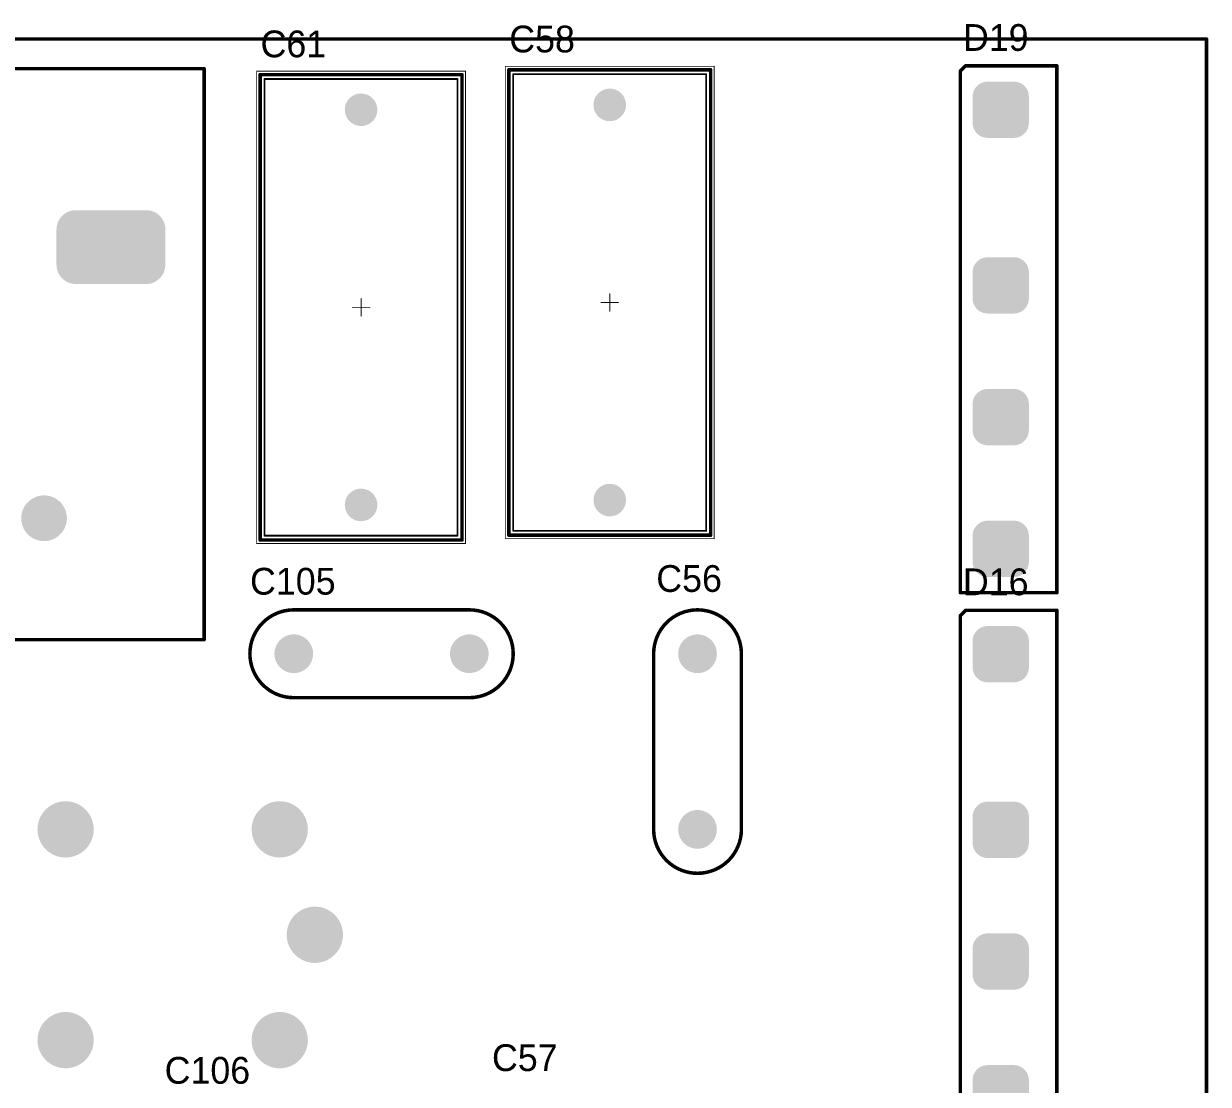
# Model space of a CAD drawing. Header units: millimetres. Extents: x 0 to 230, y -2 to 202.
# Drawn here: x 162.6 to 230.1, y 140.5 to 200.9 of the extents above; entities that cross this region are included whole.
import ezdxf

# ---------------------------------------------------------------- set-up
doc = ezdxf.new("R2010")
doc.units = ezdxf.units.MM
for name, color, linetype in [('BottomLayer', 5, 'Continuous'), ('BottomSolder', 6, 'Continuous'), ('Mechanical13', 56, 'Continuous'), ('Mechanical15', 56, 'Continuous'), ('MultiLayer', 9, 'Continuous'), ('TopLayer', 1, 'Continuous'), ('TopOverlay', 2, 'Continuous'), ('TopSolder', 216, 'Continuous')]:
    doc.layers.add(name, color=color, linetype=linetype)

# ---------------------------------------------------------------- blocks, each defined once
blk = doc.blocks.new('L26_W11_H20_P22_5_CS_16')
at = {"layer": 'BottomLayer', "const_width": 0.825}
for points in [[(-11.662, 0, 1), (-10.838, 0, 1)], [(10.838, 0, 1), (11.662, 0, 1)]]:
    blk.add_lwpolyline(points, format="xyb", close=True, dxfattribs=at)
at = {"layer": 'BottomSolder', "const_width": 0.927}
for points in [[(-11.713, 0, 1), (-10.787, 0, 1)], [(10.787, 0, 1), (11.713, 0, 1)]]:
    blk.add_lwpolyline(points, format="xyb", close=True, dxfattribs=at)
at = {"layer": 'Mechanical13', "const_width": 0.1}
for points in [[(-13, -5.5), (-13, 5.5)], [(13, 5.5), (-13, 5.5)], [(13, -5.5), (13, 5.5)], [(13, -5.5), (-13, -5.5)]]:
    blk.add_lwpolyline(points, dxfattribs=at)
at = {"layer": 'Mechanical13', "const_width": 0.05}
for points in [[(-13.025, 5.5, 1), (-12.975, 5.5, 1)], [(-13.025, 5.5, 1), (-12.975, 5.5, 1)], [(12.975, 5.5, 1), (13.025, 5.5, 1)], [(12.975, 5.5, 1), (13.025, 5.5, 1)], [(-13.025, -5.5, 1), (-12.975, -5.5, 1)], [(-13.025, -5.5, 1), (-12.975, -5.5, 1)], [(12.975, -5.5, 1), (13.025, -5.5, 1)], [(12.975, -5.5, 1), (13.025, -5.5, 1)]]:
    blk.add_lwpolyline(points, format="xyb", close=True, dxfattribs=at)
at = {"layer": 'Mechanical15', "const_width": 0.05}
for points in [[(13.45, 5.95), (-13.45, 5.95)], [(-13.45, -5.95), (-13.45, 5.95)], [(13.45, -5.95), (13.45, 5.95)], [(0.5, 0), (-0.5, 0)], [(0, -0.5), (0, 0.5)], [(13.45, -5.95), (-13.45, -5.95)]]:
    blk.add_lwpolyline(points, dxfattribs=at)
at = {"layer": 'Mechanical15', "const_width": 0.025}
for points in [[(-13.463, 5.95, 1), (-13.438, 5.95, 1)], [(-13.463, 5.95, 1), (-13.438, 5.95, 1)], [(13.438, 5.95, 1), (13.463, 5.95, 1)], [(13.438, 5.95, 1), (13.463, 5.95, 1)], [(-0.512, 0, 1), (-0.487, 0, 1)], [(-0.012, 0.5, 1), (0.012, 0.5, 1)], [(0.487, 0, 1), (0.512, 0, 1)], [(-0.012, -0.5, 1), (0.012, -0.5, 1)], [(-13.463, -5.95, 1), (-13.438, -5.95, 1)], [(-13.463, -5.95, 1), (-13.438, -5.95, 1)], [(13.438, -5.95, 1), (13.463, -5.95, 1)], [(13.438, -5.95, 1), (13.463, -5.95, 1)]]:
    blk.add_lwpolyline(points, format="xyb", close=True, dxfattribs=at)
at = {"layer": 'MultiLayer', "const_width": 0.825}
for points in [[(-11.662, 0, 1), (-10.838, 0, 1)], [(10.838, 0, 1), (11.662, 0, 1)]]:
    blk.add_lwpolyline(points, format="xyb", close=True, dxfattribs=at)
at = {"layer": 'TopLayer', "const_width": 0.825}
for points in [[(-11.662, 0, 1), (-10.838, 0, 1)], [(10.838, 0, 1), (11.662, 0, 1)]]:
    blk.add_lwpolyline(points, format="xyb", close=True, dxfattribs=at)
at = {"layer": 'TopOverlay', "const_width": 0.2}
for points in [[(13.25, 5.75), (-13.25, 5.75)], [(-13.25, -5.75), (-13.25, 5.75)], [(13.25, -5.75), (13.25, 5.75)], [(13.25, -5.75), (-13.25, -5.75)]]:
    blk.add_lwpolyline(points, dxfattribs=at)
at = {"layer": 'TopOverlay', "const_width": 0.1}
for points in [[(-13.3, 5.75, 1), (-13.2, 5.75, 1)], [(-13.3, 5.75, 1), (-13.2, 5.75, 1)], [(13.2, 5.75, 1), (13.3, 5.75, 1)], [(13.2, 5.75, 1), (13.3, 5.75, 1)], [(-13.3, -5.75, 1), (-13.2, -5.75, 1)], [(-13.3, -5.75, 1), (-13.2, -5.75, 1)], [(13.2, -5.75, 1), (13.3, -5.75, 1)], [(13.2, -5.75, 1), (13.3, -5.75, 1)]]:
    blk.add_lwpolyline(points, format="xyb", close=True, dxfattribs=at)
at = {"layer": 'TopSolder', "const_width": 0.927}
for points in [[(-11.713, 0, 1), (-10.787, 0, 1)], [(10.787, 0, 1), (11.713, 0, 1)]]:
    blk.add_lwpolyline(points, format="xyb", close=True, dxfattribs=at)
blk = doc.blocks.new('RELAY_T9VV1K15_12S_23')
at = {"layer": 'BottomLayer'}
for points, const_width in [([(11.47, 16.44, 1), (12.47, 16.44, 1)], 1), ([(15.47, 16.44, 1), (16.47, 16.44, 1)], 1), ([(-6.28, 14.01, 1), (-5.28, 14.01, 1)], 1), ([(-4.28, 14.01, 1), (-3.28, 14.01, 1)], 1), ([(11.47, 14.44, 1), (12.47, 14.44, 1)], 1), ([(15.47, 14.44, 1), (16.47, 14.44, 1)], 1), ([(-6.28, 10.01, 1), (-5.28, 10.01, 1)], 1), ([(-4.28, 10.01, 1), (-3.28, 10.01, 1)], 1), ([(-0.6, 0, 1), (0.6, 0, 1)], 1.2), ([(9.56, 0, 1), (10.76, 0, 1)], 1.2)]:
    blk.add_lwpolyline(points, format="xyb", close=True, dxfattribs=dict(at, const_width=const_width))
for points in [[(15.97, 17.44), (11.97, 17.44), (15.97, 13.44), (11.97, 13.44)], [(16.97, 16.44), (10.97, 16.44), (16.97, 14.44), (10.97, 14.44)], [(-3.78, 15.01), (-5.78, 15.01), (-3.78, 9.01), (-5.78, 9.01)], [(-2.78, 14.01), (-6.78, 14.01), (-2.78, 10.01), (-6.78, 10.01)]]:
    blk.add_solid(points, dxfattribs=at)
at = {"layer": 'BottomSolder'}
for points, const_width in [([(11.419, 16.44, 1), (12.521, 16.44, 1)], 1.102), ([(15.419, 16.44, 1), (16.521, 16.44, 1)], 1.102), ([(11.419, 14.44, 1), (12.521, 14.44, 1)], 1.102), ([(15.419, 14.44, 1), (16.521, 14.44, 1)], 1.102), ([(-6.331, 14.01, 1), (-5.229, 14.01, 1)], 1.102), ([(-4.331, 14.01, 1), (-3.229, 14.01, 1)], 1.102), ([(-6.331, 10.01, 1), (-5.229, 10.01, 1)], 1.102), ([(-4.331, 10.01, 1), (-3.229, 10.01, 1)], 1.102), ([(-0.651, 0, 1), (0.651, 0, 1)], 1.302), ([(9.509, 0, 1), (10.811, 0, 1)], 1.302)]:
    blk.add_lwpolyline(points, format="xyb", close=True, dxfattribs=dict(at, const_width=const_width))
for points in [[(15.97, 17.542), (11.97, 17.542), (15.97, 13.338), (11.97, 13.338)], [(17.072, 16.44), (10.868, 16.44), (17.072, 14.44), (10.868, 14.44)], [(-3.78, 15.112), (-5.78, 15.112), (-3.78, 8.908), (-5.78, 8.908)], [(-2.678, 14.01), (-6.882, 14.01), (-2.678, 10.01), (-6.882, 10.01)]]:
    blk.add_solid(points, dxfattribs=at)
at = {"layer": 'MultiLayer'}
for points, const_width in [([(11.47, 16.44, 1), (12.47, 16.44, 1)], 1), ([(15.47, 16.44, 1), (16.47, 16.44, 1)], 1), ([(-6.28, 14.01, 1), (-5.28, 14.01, 1)], 1), ([(-4.28, 14.01, 1), (-3.28, 14.01, 1)], 1), ([(11.47, 14.44, 1), (12.47, 14.44, 1)], 1), ([(15.47, 14.44, 1), (16.47, 14.44, 1)], 1), ([(-6.28, 10.01, 1), (-5.28, 10.01, 1)], 1), ([(-4.28, 10.01, 1), (-3.28, 10.01, 1)], 1), ([(-0.6, 0, 1), (0.6, 0, 1)], 1.2), ([(9.56, 0, 1), (10.76, 0, 1)], 1.2)]:
    blk.add_lwpolyline(points, format="xyb", close=True, dxfattribs=dict(at, const_width=const_width))
for points in [[(15.97, 17.44), (11.97, 17.44), (15.97, 13.44), (11.97, 13.44)], [(16.97, 16.44), (10.97, 16.44), (16.97, 14.44), (10.97, 14.44)], [(-3.78, 15.01), (-5.78, 15.01), (-3.78, 9.01), (-5.78, 9.01)], [(-2.78, 14.01), (-6.78, 14.01), (-2.78, 10.01), (-6.78, 10.01)]]:
    blk.add_solid(points, dxfattribs=at)
at = {"layer": 'TopLayer'}
for points, const_width in [([(11.47, 16.44, 1), (12.47, 16.44, 1)], 1), ([(15.47, 16.44, 1), (16.47, 16.44, 1)], 1), ([(-6.28, 14.01, 1), (-5.28, 14.01, 1)], 1), ([(-4.28, 14.01, 1), (-3.28, 14.01, 1)], 1), ([(11.47, 14.44, 1), (12.47, 14.44, 1)], 1), ([(15.47, 14.44, 1), (16.47, 14.44, 1)], 1), ([(-6.28, 10.01, 1), (-5.28, 10.01, 1)], 1), ([(-4.28, 10.01, 1), (-3.28, 10.01, 1)], 1), ([(-0.6, 0, 1), (0.6, 0, 1)], 1.2), ([(9.56, 0, 1), (10.76, 0, 1)], 1.2)]:
    blk.add_lwpolyline(points, format="xyb", close=True, dxfattribs=dict(at, const_width=const_width))
for points in [[(15.97, 17.44), (11.97, 17.44), (15.97, 13.44), (11.97, 13.44)], [(16.97, 16.44), (10.97, 16.44), (16.97, 14.44), (10.97, 14.44)], [(-3.78, 15.01), (-5.78, 15.01), (-3.78, 9.01), (-5.78, 9.01)], [(-2.78, 14.01), (-6.78, 14.01), (-2.78, 10.01), (-6.78, 10.01)]]:
    blk.add_solid(points, dxfattribs=at)
at = {"layer": 'TopOverlay', "const_width": 0.2}
for points in [[(-8.153, 25.603), (19.279, 25.603)], [(-8.153, -6.909), (-8.153, 25.603)], [(19.279, -6.909), (19.279, 25.603)], [(-8.153, -6.909), (19.279, -6.909)]]:
    blk.add_lwpolyline(points, dxfattribs=at)
at = {"layer": 'TopOverlay', "const_width": 0.1}
for points in [[(-8.203, 25.603, 1), (-8.103, 25.603, 1)], [(-8.203, 25.603, 1), (-8.103, 25.603, 1)], [(19.229, 25.603, 1), (19.329, 25.603, 1)], [(19.229, 25.603, 1), (19.329, 25.603, 1)], [(-8.203, -6.909, 1), (-8.103, -6.909, 1)], [(-8.203, -6.909, 1), (-8.103, -6.909, 1)], [(19.229, -6.909, 1), (19.329, -6.909, 1)], [(19.229, -6.909, 1), (19.329, -6.909, 1)]]:
    blk.add_lwpolyline(points, format="xyb", close=True, dxfattribs=at)
at = {"layer": 'TopSolder'}
for points, const_width in [([(11.419, 16.44, 1), (12.521, 16.44, 1)], 1.102), ([(15.419, 16.44, 1), (16.521, 16.44, 1)], 1.102), ([(11.419, 14.44, 1), (12.521, 14.44, 1)], 1.102), ([(15.419, 14.44, 1), (16.521, 14.44, 1)], 1.102), ([(-6.331, 14.01, 1), (-5.229, 14.01, 1)], 1.102), ([(-4.331, 14.01, 1), (-3.229, 14.01, 1)], 1.102), ([(-6.331, 10.01, 1), (-5.229, 10.01, 1)], 1.102), ([(-4.331, 10.01, 1), (-3.229, 10.01, 1)], 1.102), ([(-0.651, 0, 1), (0.651, 0, 1)], 1.302), ([(9.509, 0, 1), (10.811, 0, 1)], 1.302)]:
    blk.add_lwpolyline(points, format="xyb", close=True, dxfattribs=dict(at, const_width=const_width))
for points in [[(15.97, 17.542), (11.97, 17.542), (15.97, 13.338), (11.97, 13.338)], [(17.072, 16.44), (10.868, 16.44), (17.072, 14.44), (10.868, 14.44)], [(-3.78, 15.112), (-5.78, 15.112), (-3.78, 8.908), (-5.78, 8.908)], [(-2.678, 14.01), (-6.882, 14.01), (-2.678, 10.01), (-6.882, 10.01)]]:
    blk.add_solid(points, dxfattribs=at)
blk = doc.blocks.new('OMRON_G5LE_36')
at = {"layer": 'BottomLayer', "const_width": 1.5}
for points in [[(-5.85, 6, 1), (-4.35, 6, 1)], [(6.35, 6, 1), (7.85, 6, 1)], [(-7.85, 0, 1), (-6.35, 0, 1)], [(-5.85, -6, 1), (-4.35, -6, 1)], [(6.35, -6, 1), (7.85, -6, 1)]]:
    blk.add_lwpolyline(points, format="xyb", close=True, dxfattribs=at)
at = {"layer": 'BottomSolder', "const_width": 1.602}
for points in [[(-5.901, 6, 1), (-4.299, 6, 1)], [(6.299, 6, 1), (7.901, 6, 1)], [(-7.901, 0, 1), (-6.299, 0, 1)], [(-5.901, -6, 1), (-4.299, -6, 1)], [(6.299, -6, 1), (7.901, -6, 1)]]:
    blk.add_lwpolyline(points, format="xyb", close=True, dxfattribs=at)
at = {"layer": 'MultiLayer', "const_width": 1.5}
for points in [[(-5.85, 6, 1), (-4.35, 6, 1)], [(6.35, 6, 1), (7.85, 6, 1)], [(-7.85, 0, 1), (-6.35, 0, 1)], [(-5.85, -6, 1), (-4.35, -6, 1)], [(6.35, -6, 1), (7.85, -6, 1)]]:
    blk.add_lwpolyline(points, format="xyb", close=True, dxfattribs=at)
at = {"layer": 'TopLayer', "const_width": 1.5}
for points in [[(-5.85, 6, 1), (-4.35, 6, 1)], [(6.35, 6, 1), (7.85, 6, 1)], [(-7.85, 0, 1), (-6.35, 0, 1)], [(-5.85, -6, 1), (-4.35, -6, 1)], [(6.35, -6, 1), (7.85, -6, 1)]]:
    blk.add_lwpolyline(points, format="xyb", close=True, dxfattribs=at)
at = {"layer": 'TopSolder', "const_width": 1.602}
for points in [[(-5.901, 6, 1), (-4.299, 6, 1)], [(6.299, 6, 1), (7.901, 6, 1)], [(-7.901, 0, 1), (-6.299, 0, 1)], [(-5.901, -6, 1), (-4.299, -6, 1)], [(6.299, -6, 1), (7.901, -6, 1)]]:
    blk.add_lwpolyline(points, format="xyb", close=True, dxfattribs=at)
blk = doc.blocks.new('PB4010_40')
at = {"layer": 'BottomLayer', "const_width": 0.75}
for points in [[(-1.125, 0.75, 1), (-0.375, 0.75, 1)], [(0.375, 0.75, 1), (1.125, 0.75, 1)], [(8.875, 0.75, 1), (9.625, 0.75, 1)], [(10.375, 0.75, 1), (11.125, 0.75, 1)], [(16.375, 0.75, 1), (17.125, 0.75, 1)], [(17.875, 0.75, 1), (18.625, 0.75, 1)], [(23.875, 0.75, 1), (24.625, 0.75, 1)], [(25.375, 0.75, 1), (26.125, 0.75, 1)], [(-1.125, -0.75, 1), (-0.375, -0.75, 1)], [(0.375, -0.75, 1), (1.125, -0.75, 1)], [(8.875, -0.75, 1), (9.625, -0.75, 1)], [(10.375, -0.75, 1), (11.125, -0.75, 1)], [(16.375, -0.75, 1), (17.125, -0.75, 1)], [(17.875, -0.75, 1), (18.625, -0.75, 1)], [(23.875, -0.75, 1), (24.625, -0.75, 1)], [(25.375, -0.75, 1), (26.125, -0.75, 1)]]:
    blk.add_lwpolyline(points, format="xyb", close=True, dxfattribs=at)
at = {"layer": 'BottomLayer'}
for points in [[(-0.75, -1.5), (0.75, -1.5), (-0.75, 1.5), (0.75, 1.5)], [(9.25, -1.5), (10.75, -1.5), (9.25, 1.5), (10.75, 1.5)], [(16.75, -1.5), (18.25, -1.5), (16.75, 1.5), (18.25, 1.5)], [(24.25, -1.5), (25.75, -1.5), (24.25, 1.5), (25.75, 1.5)], [(-1.5, -0.75), (1.5, -0.75), (-1.5, 0.75), (1.5, 0.75)], [(8.5, -0.75), (11.5, -0.75), (8.5, 0.75), (11.5, 0.75)], [(16, -0.75), (19, -0.75), (16, 0.75), (19, 0.75)], [(23.5, -0.75), (26.5, -0.75), (23.5, 0.75), (26.5, 0.75)]]:
    blk.add_solid(points, dxfattribs=at)
at = {"layer": 'BottomSolder', "const_width": 0.852}
for points in [[(-1.176, 0.75, 1), (-0.324, 0.75, 1)], [(0.324, 0.75, 1), (1.176, 0.75, 1)], [(8.824, 0.75, 1), (9.676, 0.75, 1)], [(10.324, 0.75, 1), (11.176, 0.75, 1)], [(16.324, 0.75, 1), (17.176, 0.75, 1)], [(17.824, 0.75, 1), (18.676, 0.75, 1)], [(23.824, 0.75, 1), (24.676, 0.75, 1)], [(25.324, 0.75, 1), (26.176, 0.75, 1)], [(-1.176, -0.75, 1), (-0.324, -0.75, 1)], [(0.324, -0.75, 1), (1.176, -0.75, 1)], [(8.824, -0.75, 1), (9.676, -0.75, 1)], [(10.324, -0.75, 1), (11.176, -0.75, 1)], [(16.324, -0.75, 1), (17.176, -0.75, 1)], [(17.824, -0.75, 1), (18.676, -0.75, 1)], [(23.824, -0.75, 1), (24.676, -0.75, 1)], [(25.324, -0.75, 1), (26.176, -0.75, 1)]]:
    blk.add_lwpolyline(points, format="xyb", close=True, dxfattribs=at)
at = {"layer": 'BottomSolder'}
for points in [[(-0.75, -1.602), (0.75, -1.602), (-0.75, 1.602), (0.75, 1.602)], [(9.25, -1.602), (10.75, -1.602), (9.25, 1.602), (10.75, 1.602)], [(16.75, -1.602), (18.25, -1.602), (16.75, 1.602), (18.25, 1.602)], [(24.25, -1.602), (25.75, -1.602), (24.25, 1.602), (25.75, 1.602)], [(-1.602, -0.75), (1.602, -0.75), (-1.602, 0.75), (1.602, 0.75)], [(8.398, -0.75), (11.602, -0.75), (8.398, 0.75), (11.602, 0.75)], [(15.898, -0.75), (19.102, -0.75), (15.898, 0.75), (19.102, 0.75)], [(23.398, -0.75), (26.602, -0.75), (23.398, 0.75), (26.602, 0.75)]]:
    blk.add_solid(points, dxfattribs=at)
at = {"layer": 'MultiLayer', "const_width": 0.75}
for points in [[(-1.125, 0.75, 1), (-0.375, 0.75, 1)], [(0.375, 0.75, 1), (1.125, 0.75, 1)], [(8.875, 0.75, 1), (9.625, 0.75, 1)], [(10.375, 0.75, 1), (11.125, 0.75, 1)], [(16.375, 0.75, 1), (17.125, 0.75, 1)], [(17.875, 0.75, 1), (18.625, 0.75, 1)], [(23.875, 0.75, 1), (24.625, 0.75, 1)], [(25.375, 0.75, 1), (26.125, 0.75, 1)], [(-1.125, -0.75, 1), (-0.375, -0.75, 1)], [(0.375, -0.75, 1), (1.125, -0.75, 1)], [(8.875, -0.75, 1), (9.625, -0.75, 1)], [(10.375, -0.75, 1), (11.125, -0.75, 1)], [(16.375, -0.75, 1), (17.125, -0.75, 1)], [(17.875, -0.75, 1), (18.625, -0.75, 1)], [(23.875, -0.75, 1), (24.625, -0.75, 1)], [(25.375, -0.75, 1), (26.125, -0.75, 1)]]:
    blk.add_lwpolyline(points, format="xyb", close=True, dxfattribs=at)
at = {"layer": 'MultiLayer'}
for points in [[(-0.75, -1.5), (0.75, -1.5), (-0.75, 1.5), (0.75, 1.5)], [(9.25, -1.5), (10.75, -1.5), (9.25, 1.5), (10.75, 1.5)], [(16.75, -1.5), (18.25, -1.5), (16.75, 1.5), (18.25, 1.5)], [(24.25, -1.5), (25.75, -1.5), (24.25, 1.5), (25.75, 1.5)], [(-1.5, -0.75), (1.5, -0.75), (-1.5, 0.75), (1.5, 0.75)], [(8.5, -0.75), (11.5, -0.75), (8.5, 0.75), (11.5, 0.75)], [(16, -0.75), (19, -0.75), (16, 0.75), (19, 0.75)], [(23.5, -0.75), (26.5, -0.75), (23.5, 0.75), (26.5, 0.75)]]:
    blk.add_solid(points, dxfattribs=at)
at = {"layer": 'TopLayer', "const_width": 0.75}
for points in [[(-1.125, 0.75, 1), (-0.375, 0.75, 1)], [(0.375, 0.75, 1), (1.125, 0.75, 1)], [(8.875, 0.75, 1), (9.625, 0.75, 1)], [(10.375, 0.75, 1), (11.125, 0.75, 1)], [(16.375, 0.75, 1), (17.125, 0.75, 1)], [(17.875, 0.75, 1), (18.625, 0.75, 1)], [(23.875, 0.75, 1), (24.625, 0.75, 1)], [(25.375, 0.75, 1), (26.125, 0.75, 1)], [(-1.125, -0.75, 1), (-0.375, -0.75, 1)], [(0.375, -0.75, 1), (1.125, -0.75, 1)], [(8.875, -0.75, 1), (9.625, -0.75, 1)], [(10.375, -0.75, 1), (11.125, -0.75, 1)], [(16.375, -0.75, 1), (17.125, -0.75, 1)], [(17.875, -0.75, 1), (18.625, -0.75, 1)], [(23.875, -0.75, 1), (24.625, -0.75, 1)], [(25.375, -0.75, 1), (26.125, -0.75, 1)]]:
    blk.add_lwpolyline(points, format="xyb", close=True, dxfattribs=at)
at = {"layer": 'TopLayer'}
for points in [[(-0.75, -1.5), (0.75, -1.5), (-0.75, 1.5), (0.75, 1.5)], [(9.25, -1.5), (10.75, -1.5), (9.25, 1.5), (10.75, 1.5)], [(16.75, -1.5), (18.25, -1.5), (16.75, 1.5), (18.25, 1.5)], [(24.25, -1.5), (25.75, -1.5), (24.25, 1.5), (25.75, 1.5)], [(-1.5, -0.75), (1.5, -0.75), (-1.5, 0.75), (1.5, 0.75)], [(8.5, -0.75), (11.5, -0.75), (8.5, 0.75), (11.5, 0.75)], [(16, -0.75), (19, -0.75), (16, 0.75), (19, 0.75)], [(23.5, -0.75), (26.5, -0.75), (23.5, 0.75), (26.5, 0.75)]]:
    blk.add_solid(points, dxfattribs=at)
at = {"layer": 'TopOverlay', "const_width": 0.2}
for points in [[(27.5, 3.2), (-2.5, 3.2)], [(-2.5, -1.8), (-2.5, 3.2)], [(27.5, -2.3), (27.5, 3.2)], [(-2.5, -2), (-2.5, -1.8)], [(-2.2, -2.3), (-2.5, -2)], [(27.5, -2.3), (-2.2, -2.3)]]:
    blk.add_lwpolyline(points, dxfattribs=at)
at = {"layer": 'TopOverlay', "const_width": 0.1}
for points in [[(-2.55, 3.2, 1), (-2.45, 3.2, 1)], [(-2.55, 3.2, 1), (-2.45, 3.2, 1)], [(27.45, 3.2, 1), (27.55, 3.2, 1)], [(27.45, 3.2, 1), (27.55, 3.2, 1)], [(-2.55, -1.8, 1), (-2.45, -1.8, 1)], [(-2.55, -1.8, 1), (-2.45, -1.8, 1)], [(-2.55, -2, 1), (-2.45, -2, 1)], [(-2.55, -2, 1), (-2.45, -2, 1)], [(-2.25, -2.3, 1), (-2.15, -2.3, 1)], [(-2.25, -2.3, 1), (-2.15, -2.3, 1)], [(27.45, -2.3, 1), (27.55, -2.3, 1)], [(27.45, -2.3, 1), (27.55, -2.3, 1)]]:
    blk.add_lwpolyline(points, format="xyb", close=True, dxfattribs=at)
at = {"layer": 'TopSolder', "const_width": 0.852}
for points in [[(-1.176, 0.75, 1), (-0.324, 0.75, 1)], [(0.324, 0.75, 1), (1.176, 0.75, 1)], [(8.824, 0.75, 1), (9.676, 0.75, 1)], [(10.324, 0.75, 1), (11.176, 0.75, 1)], [(16.324, 0.75, 1), (17.176, 0.75, 1)], [(17.824, 0.75, 1), (18.676, 0.75, 1)], [(23.824, 0.75, 1), (24.676, 0.75, 1)], [(25.324, 0.75, 1), (26.176, 0.75, 1)], [(-1.176, -0.75, 1), (-0.324, -0.75, 1)], [(0.324, -0.75, 1), (1.176, -0.75, 1)], [(8.824, -0.75, 1), (9.676, -0.75, 1)], [(10.324, -0.75, 1), (11.176, -0.75, 1)], [(16.324, -0.75, 1), (17.176, -0.75, 1)], [(17.824, -0.75, 1), (18.676, -0.75, 1)], [(23.824, -0.75, 1), (24.676, -0.75, 1)], [(25.324, -0.75, 1), (26.176, -0.75, 1)]]:
    blk.add_lwpolyline(points, format="xyb", close=True, dxfattribs=at)
at = {"layer": 'TopSolder'}
for points in [[(-0.75, -1.602), (0.75, -1.602), (-0.75, 1.602), (0.75, 1.602)], [(9.25, -1.602), (10.75, -1.602), (9.25, 1.602), (10.75, 1.602)], [(16.75, -1.602), (18.25, -1.602), (16.75, 1.602), (18.25, 1.602)], [(24.25, -1.602), (25.75, -1.602), (24.25, 1.602), (25.75, 1.602)], [(-1.602, -0.75), (1.602, -0.75), (-1.602, 0.75), (1.602, 0.75)], [(8.398, -0.75), (11.602, -0.75), (8.398, 0.75), (11.602, 0.75)], [(15.898, -0.75), (19.102, -0.75), (15.898, 0.75), (19.102, 0.75)], [(23.398, -0.75), (26.602, -0.75), (23.398, 0.75), (26.602, 0.75)]]:
    blk.add_solid(points, dxfattribs=at)
blk = doc.blocks.new('PB4010_41')
at = {"layer": 'BottomLayer', "const_width": 0.75}
for points in [[(-1.125, 0.75, 1), (-0.375, 0.75, 1)], [(0.375, 0.75, 1), (1.125, 0.75, 1)], [(8.875, 0.75, 1), (9.625, 0.75, 1)], [(10.375, 0.75, 1), (11.125, 0.75, 1)], [(16.375, 0.75, 1), (17.125, 0.75, 1)], [(17.875, 0.75, 1), (18.625, 0.75, 1)], [(23.875, 0.75, 1), (24.625, 0.75, 1)], [(25.375, 0.75, 1), (26.125, 0.75, 1)], [(-1.125, -0.75, 1), (-0.375, -0.75, 1)], [(0.375, -0.75, 1), (1.125, -0.75, 1)], [(8.875, -0.75, 1), (9.625, -0.75, 1)], [(10.375, -0.75, 1), (11.125, -0.75, 1)], [(16.375, -0.75, 1), (17.125, -0.75, 1)], [(17.875, -0.75, 1), (18.625, -0.75, 1)], [(23.875, -0.75, 1), (24.625, -0.75, 1)], [(25.375, -0.75, 1), (26.125, -0.75, 1)]]:
    blk.add_lwpolyline(points, format="xyb", close=True, dxfattribs=at)
at = {"layer": 'BottomLayer'}
for points in [[(-0.75, -1.5), (0.75, -1.5), (-0.75, 1.5), (0.75, 1.5)], [(9.25, -1.5), (10.75, -1.5), (9.25, 1.5), (10.75, 1.5)], [(16.75, -1.5), (18.25, -1.5), (16.75, 1.5), (18.25, 1.5)], [(24.25, -1.5), (25.75, -1.5), (24.25, 1.5), (25.75, 1.5)], [(-1.5, -0.75), (1.5, -0.75), (-1.5, 0.75), (1.5, 0.75)], [(8.5, -0.75), (11.5, -0.75), (8.5, 0.75), (11.5, 0.75)], [(16, -0.75), (19, -0.75), (16, 0.75), (19, 0.75)], [(23.5, -0.75), (26.5, -0.75), (23.5, 0.75), (26.5, 0.75)]]:
    blk.add_solid(points, dxfattribs=at)
at = {"layer": 'BottomSolder', "const_width": 0.852}
for points in [[(-1.176, 0.75, 1), (-0.324, 0.75, 1)], [(0.324, 0.75, 1), (1.176, 0.75, 1)], [(8.824, 0.75, 1), (9.676, 0.75, 1)], [(10.324, 0.75, 1), (11.176, 0.75, 1)], [(16.324, 0.75, 1), (17.176, 0.75, 1)], [(17.824, 0.75, 1), (18.676, 0.75, 1)], [(23.824, 0.75, 1), (24.676, 0.75, 1)], [(25.324, 0.75, 1), (26.176, 0.75, 1)], [(-1.176, -0.75, 1), (-0.324, -0.75, 1)], [(0.324, -0.75, 1), (1.176, -0.75, 1)], [(8.824, -0.75, 1), (9.676, -0.75, 1)], [(10.324, -0.75, 1), (11.176, -0.75, 1)], [(16.324, -0.75, 1), (17.176, -0.75, 1)], [(17.824, -0.75, 1), (18.676, -0.75, 1)], [(23.824, -0.75, 1), (24.676, -0.75, 1)], [(25.324, -0.75, 1), (26.176, -0.75, 1)]]:
    blk.add_lwpolyline(points, format="xyb", close=True, dxfattribs=at)
at = {"layer": 'BottomSolder'}
for points in [[(-0.75, -1.602), (0.75, -1.602), (-0.75, 1.602), (0.75, 1.602)], [(9.25, -1.602), (10.75, -1.602), (9.25, 1.602), (10.75, 1.602)], [(16.75, -1.602), (18.25, -1.602), (16.75, 1.602), (18.25, 1.602)], [(24.25, -1.602), (25.75, -1.602), (24.25, 1.602), (25.75, 1.602)], [(-1.602, -0.75), (1.602, -0.75), (-1.602, 0.75), (1.602, 0.75)], [(8.398, -0.75), (11.602, -0.75), (8.398, 0.75), (11.602, 0.75)], [(15.898, -0.75), (19.102, -0.75), (15.898, 0.75), (19.102, 0.75)], [(23.398, -0.75), (26.602, -0.75), (23.398, 0.75), (26.602, 0.75)]]:
    blk.add_solid(points, dxfattribs=at)
at = {"layer": 'MultiLayer', "const_width": 0.75}
for points in [[(-1.125, 0.75, 1), (-0.375, 0.75, 1)], [(0.375, 0.75, 1), (1.125, 0.75, 1)], [(8.875, 0.75, 1), (9.625, 0.75, 1)], [(10.375, 0.75, 1), (11.125, 0.75, 1)], [(16.375, 0.75, 1), (17.125, 0.75, 1)], [(17.875, 0.75, 1), (18.625, 0.75, 1)], [(23.875, 0.75, 1), (24.625, 0.75, 1)], [(25.375, 0.75, 1), (26.125, 0.75, 1)], [(-1.125, -0.75, 1), (-0.375, -0.75, 1)], [(0.375, -0.75, 1), (1.125, -0.75, 1)], [(8.875, -0.75, 1), (9.625, -0.75, 1)], [(10.375, -0.75, 1), (11.125, -0.75, 1)], [(16.375, -0.75, 1), (17.125, -0.75, 1)], [(17.875, -0.75, 1), (18.625, -0.75, 1)], [(23.875, -0.75, 1), (24.625, -0.75, 1)], [(25.375, -0.75, 1), (26.125, -0.75, 1)]]:
    blk.add_lwpolyline(points, format="xyb", close=True, dxfattribs=at)
at = {"layer": 'MultiLayer'}
for points in [[(-0.75, -1.5), (0.75, -1.5), (-0.75, 1.5), (0.75, 1.5)], [(9.25, -1.5), (10.75, -1.5), (9.25, 1.5), (10.75, 1.5)], [(16.75, -1.5), (18.25, -1.5), (16.75, 1.5), (18.25, 1.5)], [(24.25, -1.5), (25.75, -1.5), (24.25, 1.5), (25.75, 1.5)], [(-1.5, -0.75), (1.5, -0.75), (-1.5, 0.75), (1.5, 0.75)], [(8.5, -0.75), (11.5, -0.75), (8.5, 0.75), (11.5, 0.75)], [(16, -0.75), (19, -0.75), (16, 0.75), (19, 0.75)], [(23.5, -0.75), (26.5, -0.75), (23.5, 0.75), (26.5, 0.75)]]:
    blk.add_solid(points, dxfattribs=at)
at = {"layer": 'TopLayer', "const_width": 0.75}
for points in [[(-1.125, 0.75, 1), (-0.375, 0.75, 1)], [(0.375, 0.75, 1), (1.125, 0.75, 1)], [(8.875, 0.75, 1), (9.625, 0.75, 1)], [(10.375, 0.75, 1), (11.125, 0.75, 1)], [(16.375, 0.75, 1), (17.125, 0.75, 1)], [(17.875, 0.75, 1), (18.625, 0.75, 1)], [(23.875, 0.75, 1), (24.625, 0.75, 1)], [(25.375, 0.75, 1), (26.125, 0.75, 1)], [(-1.125, -0.75, 1), (-0.375, -0.75, 1)], [(0.375, -0.75, 1), (1.125, -0.75, 1)], [(8.875, -0.75, 1), (9.625, -0.75, 1)], [(10.375, -0.75, 1), (11.125, -0.75, 1)], [(16.375, -0.75, 1), (17.125, -0.75, 1)], [(17.875, -0.75, 1), (18.625, -0.75, 1)], [(23.875, -0.75, 1), (24.625, -0.75, 1)], [(25.375, -0.75, 1), (26.125, -0.75, 1)]]:
    blk.add_lwpolyline(points, format="xyb", close=True, dxfattribs=at)
at = {"layer": 'TopLayer'}
for points in [[(-0.75, -1.5), (0.75, -1.5), (-0.75, 1.5), (0.75, 1.5)], [(9.25, -1.5), (10.75, -1.5), (9.25, 1.5), (10.75, 1.5)], [(16.75, -1.5), (18.25, -1.5), (16.75, 1.5), (18.25, 1.5)], [(24.25, -1.5), (25.75, -1.5), (24.25, 1.5), (25.75, 1.5)], [(-1.5, -0.75), (1.5, -0.75), (-1.5, 0.75), (1.5, 0.75)], [(8.5, -0.75), (11.5, -0.75), (8.5, 0.75), (11.5, 0.75)], [(16, -0.75), (19, -0.75), (16, 0.75), (19, 0.75)], [(23.5, -0.75), (26.5, -0.75), (23.5, 0.75), (26.5, 0.75)]]:
    blk.add_solid(points, dxfattribs=at)
at = {"layer": 'TopOverlay', "const_width": 0.2}
for points in [[(27.5, 3.2), (-2.5, 3.2)], [(-2.5, -1.8), (-2.5, 3.2)], [(27.5, -2.3), (27.5, 3.2)], [(-2.5, -2), (-2.5, -1.8)], [(-2.2, -2.3), (-2.5, -2)], [(27.5, -2.3), (-2.2, -2.3)]]:
    blk.add_lwpolyline(points, dxfattribs=at)
at = {"layer": 'TopOverlay', "const_width": 0.1}
for points in [[(-2.55, 3.2, 1), (-2.45, 3.2, 1)], [(-2.55, 3.2, 1), (-2.45, 3.2, 1)], [(27.45, 3.2, 1), (27.55, 3.2, 1)], [(27.45, 3.2, 1), (27.55, 3.2, 1)], [(-2.55, -1.8, 1), (-2.45, -1.8, 1)], [(-2.55, -1.8, 1), (-2.45, -1.8, 1)], [(-2.55, -2, 1), (-2.45, -2, 1)], [(-2.55, -2, 1), (-2.45, -2, 1)], [(-2.25, -2.3, 1), (-2.15, -2.3, 1)], [(-2.25, -2.3, 1), (-2.15, -2.3, 1)], [(27.45, -2.3, 1), (27.55, -2.3, 1)], [(27.45, -2.3, 1), (27.55, -2.3, 1)]]:
    blk.add_lwpolyline(points, format="xyb", close=True, dxfattribs=at)
at = {"layer": 'TopSolder', "const_width": 0.852}
for points in [[(-1.176, 0.75, 1), (-0.324, 0.75, 1)], [(0.324, 0.75, 1), (1.176, 0.75, 1)], [(8.824, 0.75, 1), (9.676, 0.75, 1)], [(10.324, 0.75, 1), (11.176, 0.75, 1)], [(16.324, 0.75, 1), (17.176, 0.75, 1)], [(17.824, 0.75, 1), (18.676, 0.75, 1)], [(23.824, 0.75, 1), (24.676, 0.75, 1)], [(25.324, 0.75, 1), (26.176, 0.75, 1)], [(-1.176, -0.75, 1), (-0.324, -0.75, 1)], [(0.324, -0.75, 1), (1.176, -0.75, 1)], [(8.824, -0.75, 1), (9.676, -0.75, 1)], [(10.324, -0.75, 1), (11.176, -0.75, 1)], [(16.324, -0.75, 1), (17.176, -0.75, 1)], [(17.824, -0.75, 1), (18.676, -0.75, 1)], [(23.824, -0.75, 1), (24.676, -0.75, 1)], [(25.324, -0.75, 1), (26.176, -0.75, 1)]]:
    blk.add_lwpolyline(points, format="xyb", close=True, dxfattribs=at)
at = {"layer": 'TopSolder'}
for points in [[(-0.75, -1.602), (0.75, -1.602), (-0.75, 1.602), (0.75, 1.602)], [(9.25, -1.602), (10.75, -1.602), (9.25, 1.602), (10.75, 1.602)], [(16.75, -1.602), (18.25, -1.602), (16.75, 1.602), (18.25, 1.602)], [(24.25, -1.602), (25.75, -1.602), (24.25, 1.602), (25.75, 1.602)], [(-1.602, -0.75), (1.602, -0.75), (-1.602, 0.75), (1.602, 0.75)], [(8.398, -0.75), (11.602, -0.75), (8.398, 0.75), (11.602, 0.75)], [(15.898, -0.75), (19.102, -0.75), (15.898, 0.75), (19.102, 0.75)], [(23.398, -0.75), (26.602, -0.75), (23.398, 0.75), (26.602, 0.75)]]:
    blk.add_solid(points, dxfattribs=at)
blk = doc.blocks.new('VY1472M61Y5UC63V0_43')
at = {"layer": 'BottomLayer', "const_width": 1}
for points in [[(-0.5, 0, 1), (0.5, 0, 1)], [(9.5, 0, 1), (10.5, 0, 1)]]:
    blk.add_lwpolyline(points, format="xyb", close=True, dxfattribs=at)
at = {"layer": 'BottomSolder', "const_width": 1.102}
for points in [[(-0.551, 0, 1), (0.551, 0, 1)], [(9.449, 0, 1), (10.551, 0, 1)]]:
    blk.add_lwpolyline(points, format="xyb", close=True, dxfattribs=at)
at = {"layer": 'MultiLayer', "const_width": 1}
for points in [[(-0.5, 0, 1), (0.5, 0, 1)], [(9.5, 0, 1), (10.5, 0, 1)]]:
    blk.add_lwpolyline(points, format="xyb", close=True, dxfattribs=at)
at = {"layer": 'TopLayer', "const_width": 1}
for points in [[(-0.5, 0, 1), (0.5, 0, 1)], [(9.5, 0, 1), (10.5, 0, 1)]]:
    blk.add_lwpolyline(points, format="xyb", close=True, dxfattribs=at)
at = {"layer": 'TopOverlay', "const_width": 0.2}
for points in [[(0, -2.5, -1), (0, 2.5)], [(10, 2.5, -1), (10, -2.5)]]:
    blk.add_lwpolyline(points, format="xyb", dxfattribs=at)
for points in [[(0, 2.5), (10, 2.5)], [(0, -2.5), (10, -2.5)]]:
    blk.add_lwpolyline(points, dxfattribs=at)
at = {"layer": 'TopOverlay', "const_width": 0.1}
for points in [[(-0.05, 2.5, 1), (0.05, 2.5, 1)], [(-0.05, 2.5, 1), (0.05, 2.5, 1)], [(9.95, 2.5, 1), (10.05, 2.5, 1)], [(9.95, 2.5, 1), (10.05, 2.5, 1)], [(-0.05, -2.5, 1), (0.05, -2.5, 1)], [(-0.05, -2.5, 1), (0.05, -2.5, 1)], [(9.95, -2.5, 1), (10.05, -2.5, 1)], [(9.95, -2.5, 1), (10.05, -2.5, 1)]]:
    blk.add_lwpolyline(points, format="xyb", close=True, dxfattribs=at)
at = {"layer": 'TopSolder', "const_width": 1.102}
for points in [[(-0.551, 0, 1), (0.551, 0, 1)], [(9.449, 0, 1), (10.551, 0, 1)]]:
    blk.add_lwpolyline(points, format="xyb", close=True, dxfattribs=at)
blk = doc.blocks.new('L26_W11_H20_P22_5_CS_49')
at = {"layer": 'BottomLayer', "const_width": 0.825}
for points in [[(-11.662, 0, 1), (-10.838, 0, 1)], [(10.838, 0, 1), (11.662, 0, 1)]]:
    blk.add_lwpolyline(points, format="xyb", close=True, dxfattribs=at)
at = {"layer": 'BottomSolder', "const_width": 0.927}
for points in [[(-11.713, 0, 1), (-10.787, 0, 1)], [(10.787, 0, 1), (11.713, 0, 1)]]:
    blk.add_lwpolyline(points, format="xyb", close=True, dxfattribs=at)
at = {"layer": 'Mechanical13', "const_width": 0.1}
for points in [[(-13, 5.5), (-13, -5.5)], [(-13, 5.5), (13, 5.5)], [(13, 5.5), (13, -5.5)], [(-13, -5.5), (13, -5.5)]]:
    blk.add_lwpolyline(points, dxfattribs=at)
at = {"layer": 'Mechanical13', "const_width": 0.05}
for points in [[(-13.025, 5.5, 1), (-12.975, 5.5, 1)], [(-13.025, 5.5, 1), (-12.975, 5.5, 1)], [(12.975, 5.5, 1), (13.025, 5.5, 1)], [(12.975, 5.5, 1), (13.025, 5.5, 1)], [(-13.025, -5.5, 1), (-12.975, -5.5, 1)], [(-13.025, -5.5, 1), (-12.975, -5.5, 1)], [(12.975, -5.5, 1), (13.025, -5.5, 1)], [(12.975, -5.5, 1), (13.025, -5.5, 1)]]:
    blk.add_lwpolyline(points, format="xyb", close=True, dxfattribs=at)
at = {"layer": 'Mechanical15', "const_width": 0.05}
for points in [[(-13.45, 5.95), (13.45, 5.95)], [(-13.45, 5.95), (-13.45, -5.95)], [(13.45, 5.95), (13.45, -5.95)], [(-0.5, 0), (0.5, 0)], [(0, 0.5), (0, -0.5)], [(-13.45, -5.95), (13.45, -5.95)]]:
    blk.add_lwpolyline(points, dxfattribs=at)
at = {"layer": 'Mechanical15', "const_width": 0.025}
for points in [[(-13.463, 5.95, 1), (-13.438, 5.95, 1)], [(-13.463, 5.95, 1), (-13.438, 5.95, 1)], [(13.438, 5.95, 1), (13.463, 5.95, 1)], [(13.438, 5.95, 1), (13.463, 5.95, 1)], [(-0.512, 0, 1), (-0.487, 0, 1)], [(-0.012, 0.5, 1), (0.012, 0.5, 1)], [(0.487, 0, 1), (0.512, 0, 1)], [(-0.012, -0.5, 1), (0.012, -0.5, 1)], [(-13.463, -5.95, 1), (-13.438, -5.95, 1)], [(-13.463, -5.95, 1), (-13.438, -5.95, 1)], [(13.438, -5.95, 1), (13.463, -5.95, 1)], [(13.438, -5.95, 1), (13.463, -5.95, 1)]]:
    blk.add_lwpolyline(points, format="xyb", close=True, dxfattribs=at)
at = {"layer": 'MultiLayer', "const_width": 0.825}
for points in [[(-11.662, 0, 1), (-10.838, 0, 1)], [(10.838, 0, 1), (11.662, 0, 1)]]:
    blk.add_lwpolyline(points, format="xyb", close=True, dxfattribs=at)
at = {"layer": 'TopLayer', "const_width": 0.825}
for points in [[(-11.662, 0, 1), (-10.838, 0, 1)], [(10.838, 0, 1), (11.662, 0, 1)]]:
    blk.add_lwpolyline(points, format="xyb", close=True, dxfattribs=at)
at = {"layer": 'TopOverlay', "const_width": 0.2}
for points in [[(-13.25, 5.75), (13.25, 5.75)], [(-13.25, 5.75), (-13.25, -5.75)], [(13.25, 5.75), (13.25, -5.75)], [(-13.25, -5.75), (13.25, -5.75)]]:
    blk.add_lwpolyline(points, dxfattribs=at)
at = {"layer": 'TopOverlay', "const_width": 0.1}
for points in [[(-13.3, 5.75, 1), (-13.2, 5.75, 1)], [(-13.3, 5.75, 1), (-13.2, 5.75, 1)], [(13.2, 5.75, 1), (13.3, 5.75, 1)], [(13.2, 5.75, 1), (13.3, 5.75, 1)], [(-13.3, -5.75, 1), (-13.2, -5.75, 1)], [(-13.3, -5.75, 1), (-13.2, -5.75, 1)], [(13.2, -5.75, 1), (13.3, -5.75, 1)], [(13.2, -5.75, 1), (13.3, -5.75, 1)]]:
    blk.add_lwpolyline(points, format="xyb", close=True, dxfattribs=at)
at = {"layer": 'TopSolder', "const_width": 0.927}
for points in [[(-11.713, 0, 1), (-10.787, 0, 1)], [(10.787, 0, 1), (11.713, 0, 1)]]:
    blk.add_lwpolyline(points, format="xyb", close=True, dxfattribs=at)
blk = doc.blocks.new('VY1472M61Y5UC63V0_52')
at = {"layer": 'BottomLayer', "const_width": 1}
for points in [[(-0.5, 0, 1), (0.5, 0, 1)], [(9.5, 0, 1), (10.5, 0, 1)]]:
    blk.add_lwpolyline(points, format="xyb", close=True, dxfattribs=at)
at = {"layer": 'BottomSolder', "const_width": 1.102}
for points in [[(-0.551, 0, 1), (0.551, 0, 1)], [(9.449, 0, 1), (10.551, 0, 1)]]:
    blk.add_lwpolyline(points, format="xyb", close=True, dxfattribs=at)
at = {"layer": 'MultiLayer', "const_width": 1}
for points in [[(-0.5, 0, 1), (0.5, 0, 1)], [(9.5, 0, 1), (10.5, 0, 1)]]:
    blk.add_lwpolyline(points, format="xyb", close=True, dxfattribs=at)
at = {"layer": 'TopLayer', "const_width": 1}
for points in [[(-0.5, 0, 1), (0.5, 0, 1)], [(9.5, 0, 1), (10.5, 0, 1)]]:
    blk.add_lwpolyline(points, format="xyb", close=True, dxfattribs=at)
at = {"layer": 'TopOverlay', "const_width": 0.2}
for points in [[(0, -2.5, -1), (0, 2.5)], [(10, 2.5, -1), (10, -2.5)]]:
    blk.add_lwpolyline(points, format="xyb", dxfattribs=at)
for points in [[(0, 2.5), (10, 2.5)], [(0, -2.5), (10, -2.5)]]:
    blk.add_lwpolyline(points, dxfattribs=at)
at = {"layer": 'TopOverlay', "const_width": 0.1}
for points in [[(-0.05, 2.5, 1), (0.05, 2.5, 1)], [(-0.05, 2.5, 1), (0.05, 2.5, 1)], [(9.95, 2.5, 1), (10.05, 2.5, 1)], [(9.95, 2.5, 1), (10.05, 2.5, 1)], [(-0.05, -2.5, 1), (0.05, -2.5, 1)], [(-0.05, -2.5, 1), (0.05, -2.5, 1)], [(9.95, -2.5, 1), (10.05, -2.5, 1)], [(9.95, -2.5, 1), (10.05, -2.5, 1)]]:
    blk.add_lwpolyline(points, format="xyb", close=True, dxfattribs=at)
at = {"layer": 'TopSolder', "const_width": 1.102}
for points in [[(-0.551, 0, 1), (0.551, 0, 1)], [(9.449, 0, 1), (10.551, 0, 1)]]:
    blk.add_lwpolyline(points, format="xyb", close=True, dxfattribs=at)

msp = doc.modelspace()

# ---------------------------------------------------------------- linework, layer by layer
at = {"layer": 'TopOverlay', "const_width": 0.2}
for points in [[(0, 200), (230, 200)], [(230, 0), (230, 200)]]:
    msp.add_lwpolyline(points, dxfattribs=at)
at = {"layer": 'TopOverlay', "const_width": 0.1}
msp.add_lwpolyline([(229.95, 200, 1), (230.05, 200, 1)], format="xyb", close=True, dxfattribs=at)
msp.add_lwpolyline([(229.95, 200, 1), (230.05, 200, 1)], format="xyb", close=True, dxfattribs=at)

# ---------------------------------------------------------------- block references
for name, p, rotation in [('RELAY_T9VV1K15_12S_23', (153.613, 172.715), 360), ('L26_W11_H20_P22_5_CS_16', (196, 185), 270), ('PB4010_40', (218.275, 195.975), 270), ('L26_W11_H20_P22_5_CS_49', (181.833, 184.725), 90), ('VY1472M61Y5UC63V0_43', (178, 165), 360), ('VY1472M61Y5UC63V0_52', (201, 155), 90), ('PB4010_41', (218.275, 164.975), 270), ('OMRON_G5LE_36', (172.1, 149), 180)]:
    msp.add_blockref(name, p, dxfattribs=dict(rotation=rotation))

# ---------------------------------------------------------------- texts
at = {"layer": 'TopOverlay'}
for s, p in [('C61', (176.106, 198.962)), ('C58', (190.275, 199.24)), ('D19', (216.122, 199.327)), ('C56', (198.651, 168.522)), ('C105', (175.508, 168.367)), ('D16', (216.119, 168.332)), ('C57', (189.291, 141.24)), ('C106', (170.642, 140.519))]:
    msp.add_text(s, height=1.524, dxfattribs=at).set_placement(p)

doc.saveas('drawing.dxf')
